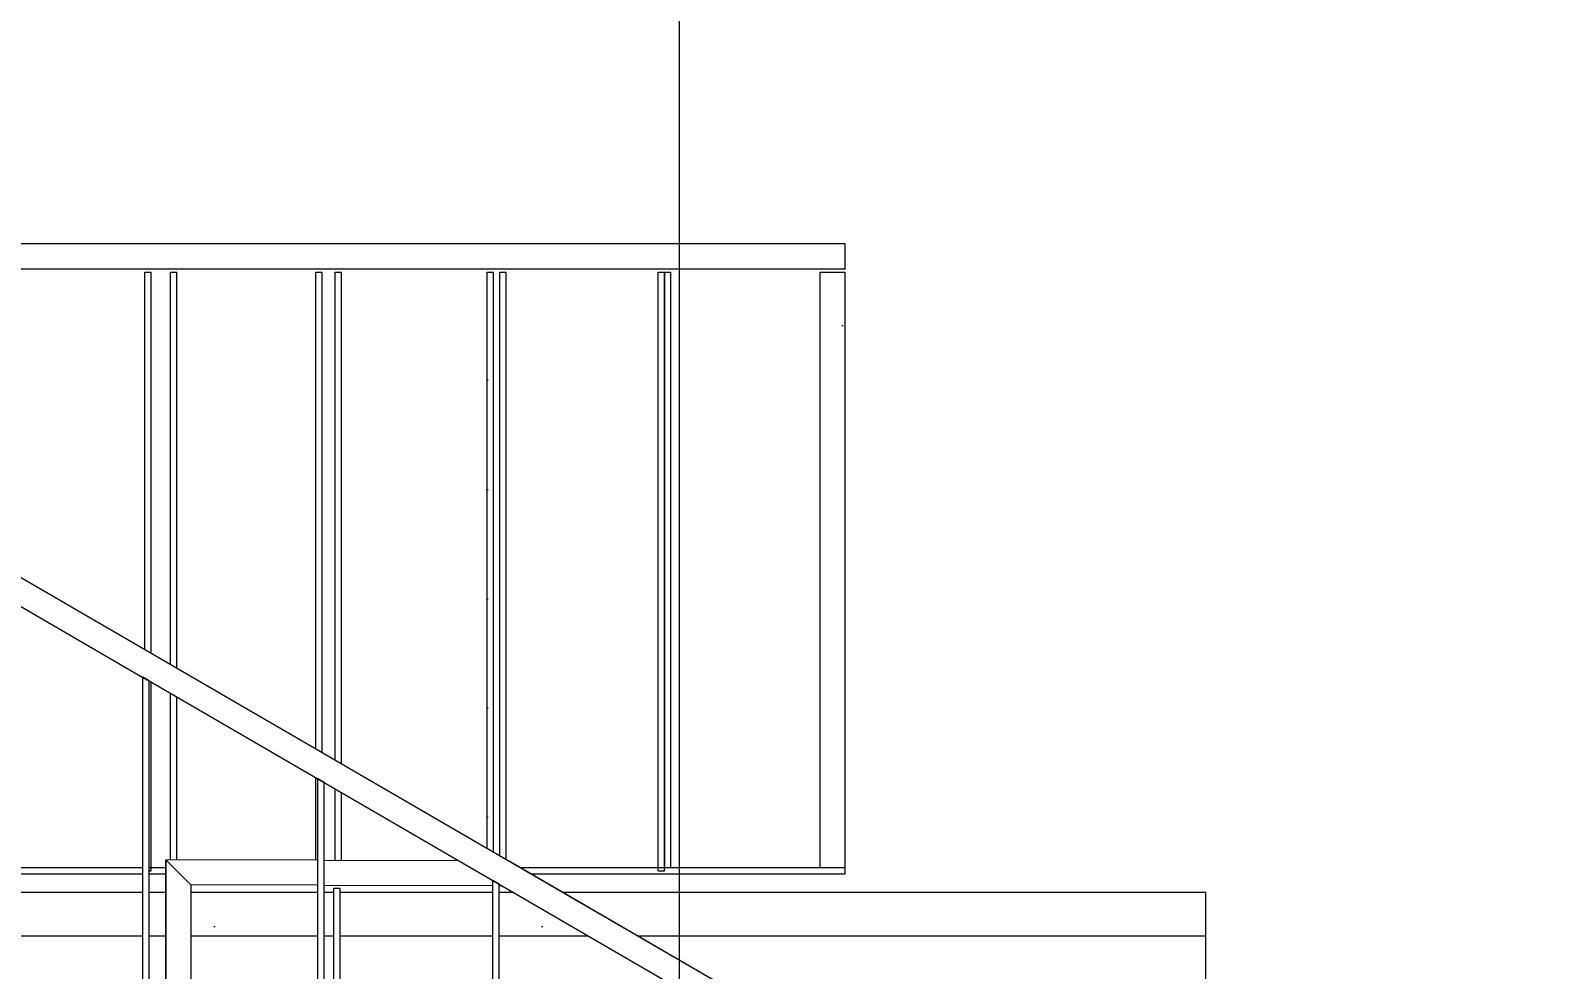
# Model space of a CAD drawing. Header units: metres. Extents: x -111189 to -108577, y -72951 to -72647.
# Drawn here: x -108743.937 to -108742.73, y -72941.561 to -72940.812 of the extents above; entities that cross this region are included whole.
import ezdxf

# ---------------------------------------------------------------- set-up
doc = ezdxf.new("R2010")
doc.units = ezdxf.units.M
doc.header["$MEASUREMENT"] = 0
for name, color, linetype in [('03 - LAJES', 7, 'Continuous'), ('04 - TECTO FALSO', 7, 'Continuous'), ('06 - ESCADAS _ GUARDAS', 7, 'Continuous'), ('06 - GUARDA_CORRIMÃO', 7, 'Continuous'), ('12 - COTAS GERAIS', 7, 'Continuous')]:
    doc.layers.add(name, color=color, linetype=linetype)
doc.styles.add('ESTILO_GERADO_7', font='')
doc.styles.get('ESTILO_GERADO_7').set_extended_font_data('Helvetica')
doc.dimstyles.new('ESTILO_GERADO__5', dxfattribs={"dimtxt": 0.15, "dimasz": 0.114, "dimexe": 0.18, "dimexo": 0.0625, "dimgap": 0, "dimtad": 1, "dimzin": 0, "dimdsep": 46, "dimtxsty": 'ESTILO_GERADO_7', "dimblk": 'ARROWHEAD_2', "dimblk1": 'ARROWHEAD_2', "dimblk2": 'ARROWHEAD_2', "dimcen": 0.09, "dimse1": 1, "dimse2": 1, "dimclrd": 7, "dimclre": 7, "dimclrt": 7, "dimadec": 0, "dimazin": 0, "dimtfac": 1, "dimtdec": 4, "dimtmove": 0, "dimatfit": 3, "dimfxl": 1, "dimtolj": 1, "dimtzin": 0, "dimarcsym": 0})
pattern_1 = [(360, (-108919.279413, -72941.96242), (0.021783658, 0.043567315), [0, -0.043567315])]

# ---------------------------------------------------------------- blocks, each defined once
blk = doc.blocks.new('Corte Elem_2100_1', base_point=(-108919.2794, -72941.9624))
at = {"layer": '06 - ESCADAS _ GUARDAS', "color": 7, "linetype": 'Continuous', "lineweight": 13}
for p, q in [((-108741.4714, -72942.6843), (-108744.4033, -72940.9824)), ((-108743.8474, -72941.3283), (-108743.982, -72941.2501)), ((-108743.8424, -72941.3312), (-108743.8474, -72941.3283)), ((-108743.7077, -72941.4093), (-108743.8424, -72941.3312)), ((-108743.7027, -72941.4122), (-108743.7077, -72941.4093)), ((-108743.5681, -72941.4903), (-108743.7027, -72941.4122)), ((-108743.5631, -72941.4932), (-108743.5681, -72941.4903)), ((-108743.4285, -72941.5714), (-108743.5631, -72941.4932))]:
    blk.add_line(p, q, dxfattribs=at)
blk = doc.blocks.new('Corte Elem_2103_1', base_point=(-108919.2794, -72941.9624))
at = {"layer": '06 - GUARDA_CORRIMÃO', "color": 7, "linetype": 'Continuous', "lineweight": 13}
for p, q in [((-108743.8091, -72941.4936), (-108743.8291, -72941.4736)), ((-108743.7077, -72941.4739), (-108743.8291, -72941.4736)), ((-108743.5958, -72941.4743), (-108743.7027, -72941.474)), ((-108743.7077, -72941.4939), (-108743.8091, -72941.4936)), ((-108743.5681, -72941.4944), (-108743.7027, -72941.494)), ((-108743.5611, -72941.4944), (-108743.5631, -72941.4944))]:
    blk.add_line(p, q, dxfattribs=at)
blk = doc.blocks.new('Corte Elem_2130_1', base_point=(-108919.2794, -72941.9624))
at = {"layer": '03 - LAJES', "linetype": 'Continuous', "lineweight": 13}
h = blk.add_hatch(dxfattribs=at)
h.set_pattern_fill('DOTS_0001', color=251, style=0, pattern_type=2)
h.set_pattern_definition(pattern_1)
h.paths.add_polyline_path([(-108743.7812, -72941.5343), (-108743.8091, -72941.5343), (-108743.8091, -72942.2744), (-108743.7812, -72942.2907), (-108743.7812, -72941.7536), (-108743.7279, -72941.7536), (-108743.7077, -72941.7653), (-108743.7077, -72941.7373), (-108743.7318, -72941.7233), (-108743.7812, -72941.7233)])
h = blk.add_hatch(dxfattribs=at)
h.set_pattern_fill('DOTS_0001', color=251, style=0, pattern_type=2)
h.set_pattern_definition(pattern_1)
h.paths.add_polyline_path([(-108743.6899, -72941.7757), (-108743.6763, -72941.7836), (-108743.6763, -72942.3515), (-108743.662, -72942.3599), (-108743.662, -72941.7919), (-108743.5947, -72941.8309), (-108743.5947, -72942.3825), (-108743.5804, -72942.3825), (-108743.5804, -72941.8392), (-108743.5681, -72941.8463), (-108743.5681, -72941.8183), (-108743.662, -72941.7639), (-108743.662, -72941.5343), (-108743.6763, -72941.5343), (-108743.6763, -72941.7556), (-108743.6899, -72941.7477)])
h = blk.add_hatch(dxfattribs=at)
h.set_pattern_fill('DOTS_0001', color=251, style=0, pattern_type=2)
h.set_pattern_definition(pattern_1)
h.paths.add_polyline_path([(-108743.4924, -72941.5343), (-108743.5176, -72941.5343), (-108743.4285, -72941.5859), (-108743.4285, -72941.5714)])
at = {"layer": '03 - LAJES', "color": 7, "linetype": 'Continuous', "lineweight": 13}
blk.add_line((-108742.9994, -72941.7973), (-108742.9994, -72941.5343), dxfattribs=at)
blk = doc.blocks.new('Corte Elem_2174_1', base_point=(-108919.2794, -72941.9624))
at = {"layer": '04 - TECTO FALSO', "linetype": 'Continuous', "lineweight": 13}
h = blk.add_hatch(dxfattribs=at)
h.set_pattern_fill('DOTS_0001', color=251, style=0, pattern_type=2)
h.set_pattern_definition(pattern_1)
h.paths.add_polyline_path([(-108743.7077, -72941.4993), (-108743.8091, -72941.4993), (-108743.8091, -72941.5343), (-108743.7812, -72941.5343), (-108743.7812, -72941.5245), (-108743.7077, -72941.5247)])
h = blk.add_hatch(dxfattribs=at)
h.set_pattern_fill('DOTS_0001', color=251, style=0, pattern_type=2)
h.set_pattern_definition(pattern_1)
h.paths.add_polyline_path([(-108743.7027, -72941.4993), (-108743.7027, -72941.5247), (-108743.6949, -72941.5247), (-108743.6949, -72941.4993)])
h = blk.add_hatch(dxfattribs=at)
h.set_pattern_fill('DOTS_0001', color=251, style=0, pattern_type=2)
h.set_pattern_definition(pattern_1)
h.paths.add_polyline_path([(-108743.6899, -72941.4993), (-108743.6899, -72941.5248), (-108743.6763, -72941.5248), (-108743.6763, -72941.5343), (-108743.662, -72941.5343), (-108743.662, -72941.5273), (-108743.6642, -72941.5248), (-108743.5681, -72941.5251), (-108743.5681, -72941.4993)])
h = blk.add_hatch(dxfattribs=at)
h.set_pattern_fill('DOTS_0001', color=251, style=0, pattern_type=2)
h.set_pattern_definition(pattern_1)
h.paths.add_polyline_path([(-108743.5631, -72941.4993), (-108743.5631, -72941.5251), (-108743.5332, -72941.5252), (-108743.5176, -72941.5343), (-108743.4924, -72941.5343), (-108743.5527, -72941.4993)])
at = {"layer": '04 - TECTO FALSO', "color": 7, "linetype": 'Continuous', "lineweight": 13}
for p, q in [((-108743.982, -72941.4993), (-108743.8474, -72941.4993)), ((-108743.8424, -72941.4993), (-108743.8292, -72941.4993)), ((-108743.8091, -72941.4993), (-108743.7077, -72941.4993)), ((-108743.7027, -72941.4993), (-108743.6949, -72941.4993)), ((-108743.6899, -72941.4993), (-108743.5681, -72941.4993)), ((-108743.5631, -72941.4993), (-108743.5527, -72941.4993)), ((-108743.5129, -72941.4993), (-108742.9994, -72941.4993)), ((-108742.9994, -72941.5343), (-108742.9994, -72941.4993)), ((-108743.982, -72941.5343), (-108743.8474, -72941.5343)), ((-108743.8424, -72941.5343), (-108743.8292, -72941.5343)), ((-108743.8091, -72941.5343), (-108743.7077, -72941.5343)), ((-108743.7027, -72941.5343), (-108743.6949, -72941.5343)), ((-108743.6899, -72941.5343), (-108743.5681, -72941.5343)), ((-108743.5631, -72941.5343), (-108743.4924, -72941.5343)), ((-108743.4526, -72941.5343), (-108742.9994, -72941.5343))]:
    blk.add_line(p, q, dxfattribs=at)
blk = doc.blocks.new('Corte Elem_2222_1', base_point=(-108919.2794, -72941.9624))
at = {"layer": '06 - ESCADAS _ GUARDAS', "color": 7, "linetype": 'Continuous', "lineweight": 13}
for p, q in [((-108743.5681, -72941.4897), (-108743.5631, -72941.4926)), ((-108743.5681, -72941.4903), (-108743.5681, -72941.4897)), ((-108743.5681, -72942.4143), (-108743.5681, -72941.4903)), ((-108743.5631, -72941.4932), (-108743.5631, -72941.4926)), ((-108743.5631, -72942.4172), (-108743.5631, -72941.4932)), ((-108743.5681, -72942.4172), (-108743.5681, -72942.4143)), ((-108743.5681, -72942.4172), (-108743.5631, -72942.4201)), ((-108743.5631, -72942.4201), (-108743.5631, -72942.4172))]:
    blk.add_line(p, q, dxfattribs=at)
blk = doc.blocks.new('Corte Elem_2223_1', base_point=(-108919.2794, -72941.9624))
at = {"layer": '06 - ESCADAS _ GUARDAS', "color": 7, "linetype": 'Continuous', "lineweight": 13}
for p, q in [((-108743.7077, -72941.4087), (-108743.7027, -72941.4116)), ((-108743.7077, -72941.4093), (-108743.7077, -72941.4087)), ((-108743.7077, -72942.3333), (-108743.7077, -72941.4093)), ((-108743.7027, -72941.4122), (-108743.7027, -72941.4116)), ((-108743.7027, -72942.3362), (-108743.7027, -72941.4122)), ((-108743.7077, -72942.3362), (-108743.7077, -72942.3333)), ((-108743.7077, -72942.3362), (-108743.7027, -72942.3391)), ((-108743.7027, -72942.3391), (-108743.7027, -72942.3362))]:
    blk.add_line(p, q, dxfattribs=at)
blk = doc.blocks.new('Corte Elem_2224_1', base_point=(-108919.2794, -72941.9624))
at = {"layer": '06 - ESCADAS _ GUARDAS', "color": 7, "linetype": 'Continuous', "lineweight": 13}
for p, q in [((-108743.8474, -72941.3276), (-108743.8424, -72941.3305)), ((-108743.8474, -72941.3283), (-108743.8474, -72941.3276)), ((-108743.8474, -72942.2522), (-108743.8474, -72941.3283)), ((-108743.8424, -72941.3312), (-108743.8424, -72941.3305)), ((-108743.8424, -72942.2551), (-108743.8424, -72941.3312)), ((-108743.8474, -72942.2551), (-108743.8474, -72942.2522)), ((-108743.8474, -72942.2551), (-108743.8424, -72942.258)), ((-108743.8424, -72942.258), (-108743.8424, -72942.2551))]:
    blk.add_line(p, q, dxfattribs=at)
blk = doc.blocks.new('Corte Elem_2279_1', base_point=(-108919.2794, -72941.9624))
at = {"layer": '06 - GUARDA_CORRIMÃO', "color": 7, "linetype": 'Continuous', "lineweight": 13}
blk.add_line((-108741.4714, -72942.6843), (-108743.5557, -72941.4744), dxfattribs=at)
blk = doc.blocks.new('Corte Elem_2280_1', base_point=(-108919.2794, -72941.9624))
at = {"layer": '06 - GUARDA_CORRIMÃO', "linetype": 'Continuous', "lineweight": 13}
h = blk.add_hatch(dxfattribs=at)
h.set_pattern_fill('DOTS_0001', color=251, style=0, pattern_type=2)
h.set_pattern_definition(pattern_1)
h.paths.add_polyline_path([(-108743.8292, -72941.733), (-108743.8291, -72941.7227), (-108743.8291, -72941.6924), (-108743.8292, -72941.7027)])
h = blk.add_hatch(dxfattribs=at)
h.set_pattern_fill('DOTS_0001', color=251, style=0, pattern_type=2)
h.set_pattern_definition(pattern_1)
h.paths.add_polyline_path([(-108743.8091, -72941.6925), (-108743.8291, -72941.6924), (-108743.8291, -72941.7227), (-108743.8091, -72941.7227)])
h = blk.add_hatch(dxfattribs=at)
h.set_pattern_fill('DOTS_0001', color=251, style=0, pattern_type=2)
h.set_pattern_definition(pattern_1)
h.paths.add_polyline_path([(-108743.8291, -72942.3318), (-108743.8292, -72942.3318), (-108743.8292, -72942.5061), (-108743.8291, -72942.5061), (-108743.8291, -72942.4261), (-108743.8291, -72942.4236)])
h = blk.add_hatch(dxfattribs=at)
h.set_pattern_fill('DOTS_0001', color=251, style=0, pattern_type=2)
h.set_pattern_definition(pattern_1)
h.paths.add_polyline_path([(-108743.8091, -72942.3538), (-108743.8291, -72942.3318), (-108743.8291, -72942.5061), (-108743.8091, -72942.5061)])
at = {"layer": '06 - GUARDA_CORRIMÃO', "color": 7, "linetype": 'Continuous', "lineweight": 13}
for p, q in [((-108743.8292, -72941.4736), (-108743.8292, -72942.2628)), ((-108743.8291, -72941.4736), (-108743.8291, -72942.2628)), ((-108743.8091, -72941.4936), (-108743.8091, -72942.2744)), ((-108743.8292, -72942.2686), (-108743.8292, -72942.4236)), ((-108743.8291, -72942.2686), (-108743.8291, -72942.5061)), ((-108743.8091, -72942.2802), (-108743.8091, -72942.4211)), ((-108743.8292, -72942.4261), (-108743.8292, -72942.5061)), ((-108743.8091, -72942.4211), (-108743.8091, -72942.4261)), ((-108743.8091, -72942.4261), (-108743.8091, -72942.5061))]:
    blk.add_line(p, q, dxfattribs=at)
blk = doc.blocks.new('Corte Elem_2303_1', base_point=(-108919.2794, -72941.9624))
at = {"layer": '06 - GUARDA_CORRIMÃO', "linetype": 'Continuous', "lineweight": 13}
h = blk.add_hatch(dxfattribs=at)
h.set_pattern_fill('DOTS_0001', color=251, style=0, pattern_type=2)
h.set_pattern_definition(pattern_1)
h.paths.add_polyline_path([(-108743.6949, -72941.735), (-108743.6949, -72941.763), (-108743.6949, -72941.7581), (-108743.6949, -72941.7301)])
h = blk.add_hatch(dxfattribs=at)
h.set_pattern_fill('DOTS_0001', color=251, style=0, pattern_type=2)
h.set_pattern_definition(pattern_1)
h.paths.add_polyline_path([(-108743.6949, -72941.7581), (-108743.6899, -72941.7611), (-108743.6899, -72941.733), (-108743.6949, -72941.7301)])
h = blk.add_hatch(dxfattribs=at)
h.set_pattern_fill('DOTS_0001', color=251, style=0, pattern_type=2)
h.set_pattern_definition(pattern_1)
h.paths.add_polyline_path([(-108743.6949, -72941.776), (-108743.6949, -72942.3407), (-108743.6949, -72942.3407), (-108743.6949, -72941.8148)])
h = blk.add_hatch(dxfattribs=at)
h.set_pattern_fill('DOTS_0001', color=251, style=0, pattern_type=2)
h.set_pattern_definition(pattern_1)
h.paths.add_polyline_path([(-108743.6949, -72942.4215), (-108743.6949, -72942.4215), (-108743.6949, -72942.3465), (-108743.6949, -72942.3465)])
at = {"layer": '06 - GUARDA_CORRIMÃO', "color": 7, "linetype": 'Continuous', "lineweight": 13}
for p, q in [((-108743.6899, -72941.4965), (-108743.6949, -72941.4965)), ((-108743.6949, -72942.3407), (-108743.6949, -72941.4965)), ((-108743.6949, -72942.3407), (-108743.6949, -72941.4965)), ((-108743.6899, -72942.3436), (-108743.6899, -72941.4965)), ((-108743.6949, -72942.424), (-108743.6949, -72942.3465)), ((-108743.6949, -72942.4215), (-108743.6949, -72942.3465)), ((-108743.6899, -72942.4215), (-108743.6899, -72942.3494)), ((-108743.6899, -72942.424), (-108743.6949, -72942.424)), ((-108743.6899, -72942.424), (-108743.6899, -72942.4215))]:
    blk.add_line(p, q, dxfattribs=at)
blk = doc.blocks.new('Corte Elem_2308_1', base_point=(-108919.2794, -72941.9624))
at = {"layer": '06 - ESCADAS _ GUARDAS', "linetype": 'Continuous', "lineweight": 13}
h = blk.add_hatch(dxfattribs=at)
h.set_pattern_fill('DOTS_0001', color=251, style=0, pattern_type=2)
h.set_pattern_definition(pattern_1)
h.paths.add_polyline_path([(-108744.3894, -72940.9824), (-108744.3701, -72941.0017), (-108744.3689, -72941.0024), (-108744.2627, -72941.0024), (-108744.2627, -72940.9824)])
at = {"layer": '06 - ESCADAS _ GUARDAS', "color": 7, "linetype": 'Continuous', "lineweight": 13}
for p, q in [((-108744.3701, -72941.0017), (-108744.3894, -72940.9824)), ((-108743.2871, -72940.9824), (-108744.3894, -72940.9824)), ((-108743.2871, -72941.0024), (-108743.2871, -72940.9824)), ((-108743.2871, -72941.0024), (-108744.3689, -72941.0024))]:
    blk.add_line(p, q, dxfattribs=at)
blk = doc.blocks.new('Corte Elem_2309_1', base_point=(-108919.2794, -72941.9624))
at = {"layer": '06 - ESCADAS _ GUARDAS', "linetype": 'Continuous', "lineweight": 13}
h = blk.add_hatch(dxfattribs=at)
h.set_pattern_fill('DOTS_0001', color=251, style=0, pattern_type=2)
h.set_pattern_definition(pattern_1)
h.paths.add_polyline_path([(-108744.3794, -72941.4799), (-108744.3794, -72941.4849), (-108744.2662, -72941.4849), (-108744.2662, -72941.4799)])
h = blk.add_hatch(dxfattribs=at)
h.set_pattern_fill('DOTS_0001', color=251, style=0, pattern_type=2)
h.set_pattern_definition(pattern_1)
h.paths.add_polyline_path([(-108744.2553, -72941.4824), (-108744.2503, -72941.4824), (-108744.2503, -72941.4799), (-108744.2553, -72941.4799)])
h = blk.add_hatch(dxfattribs=at)
h.set_pattern_fill('DOTS_0001', color=251, style=0, pattern_type=2)
h.set_pattern_definition(pattern_1)
h.paths.add_polyline_path([(-108744.1188, -72941.4799), (-108744.1188, -72941.4824), (-108744.1138, -72941.4824), (-108744.1138, -72941.4799)])
h = blk.add_hatch(dxfattribs=at)
h.set_pattern_fill('DOTS_0001', color=251, style=0, pattern_type=2)
h.set_pattern_definition(pattern_1)
h.paths.add_polyline_path([(-108743.4311, -72941.4799), (-108743.4361, -72941.4799), (-108743.4361, -72941.4824), (-108743.4311, -72941.4824)])
at = {"layer": '06 - ESCADAS _ GUARDAS', "color": 7, "linetype": 'Continuous', "lineweight": 13}
for p, q in [((-108744.3694, -72941.4799), (-108744.3794, -72941.4799)), ((-108744.3694, -72941.4849), (-108744.3794, -72941.4849)), ((-108744.2662, -72941.4799), (-108744.3694, -72941.4799)), ((-108744.2662, -72941.4849), (-108744.3694, -72941.4849)), ((-108744.2553, -72941.4799), (-108744.2612, -72941.4799)), ((-108744.1266, -72941.4849), (-108744.2612, -72941.4849)), ((-108744.2503, -72941.4799), (-108744.2553, -72941.4799)), ((-108744.1266, -72941.4799), (-108744.2503, -72941.4799)), ((-108744.1188, -72941.4799), (-108744.1216, -72941.4799)), ((-108743.987, -72941.4849), (-108744.1216, -72941.4849)), ((-108744.1138, -72941.4799), (-108744.1188, -72941.4799)), ((-108743.987, -72941.4799), (-108744.1138, -72941.4799)), ((-108743.9773, -72941.4799), (-108743.982, -72941.4799)), ((-108743.8474, -72941.4849), (-108743.982, -72941.4849)), ((-108743.8474, -72941.4799), (-108743.9773, -72941.4799)), ((-108743.8407, -72941.4799), (-108743.8424, -72941.4799)), ((-108743.8292, -72941.4849), (-108743.8424, -72941.4849)), ((-108743.8292, -72941.4799), (-108743.8407, -72941.4799)), ((-108743.4361, -72941.4799), (-108743.5462, -72941.4799)), ((-108743.2871, -72941.4849), (-108743.5376, -72941.4849)), ((-108743.4311, -72941.4799), (-108743.4361, -72941.4799)), ((-108743.2871, -72941.4799), (-108743.4311, -72941.4799)), ((-108743.2871, -72941.4849), (-108743.2871, -72941.4799))]:
    blk.add_line(p, q, dxfattribs=at)
blk = doc.blocks.new('Corte Elem_2311_1', base_point=(-108919.2794, -72941.9624))
at = {"layer": '06 - ESCADAS _ GUARDAS', "linetype": 'Continuous', "lineweight": 13}
h = blk.add_hatch(dxfattribs=at)
h.set_pattern_fill('DOTS_0001', color=251, style=0, pattern_type=2)
h.set_pattern_definition(pattern_1)
h.paths.add_polyline_path([(-108743.5624, -72941.0049), (-108743.5624, -72941.4705), (-108743.5574, -72941.4734), (-108743.5574, -72941.0049)])
blk = doc.blocks.new('Corte Elem_2313_1', base_point=(-108919.2794, -72941.9624))
at = {"layer": '06 - ESCADAS _ GUARDAS', "linetype": 'Continuous', "lineweight": 13}
h = blk.add_hatch(dxfattribs=at)
h.set_pattern_fill('DOTS_0001', color=251, style=0, pattern_type=2)
h.set_pattern_definition(pattern_1)
h.paths.add_polyline_path([(-108743.8252, -72941.0049), (-108743.8252, -72941.318), (-108743.8202, -72941.3209), (-108743.8202, -72941.0049)])
h = blk.add_hatch(dxfattribs=at)
h.set_pattern_fill('DOTS_0001', color=251, style=0, pattern_type=2)
h.set_pattern_definition(pattern_1)
h.paths.add_polyline_path([(-108743.8202, -72941.344), (-108743.8252, -72941.3411), (-108743.8252, -72941.4736), (-108743.8202, -72941.4736)])
at = {"layer": '06 - ESCADAS _ GUARDAS', "color": 7, "linetype": 'Continuous', "lineweight": 13}
for p, q in [((-108743.8252, -72941.0049), (-108743.8202, -72941.0049)), ((-108743.8252, -72941.318), (-108743.8252, -72941.0049)), ((-108743.8202, -72941.3209), (-108743.8202, -72941.0049)), ((-108743.8252, -72941.4736), (-108743.8252, -72941.3411)), ((-108743.8202, -72941.4736), (-108743.8202, -72941.344))]:
    blk.add_line(p, q, dxfattribs=at)
blk = doc.blocks.new('Corte Elem_2314_1', base_point=(-108919.2794, -72941.9624))
at = {"layer": '06 - ESCADAS _ GUARDAS', "linetype": 'Continuous', "lineweight": 13}
h = blk.add_hatch(dxfattribs=at)
h.set_pattern_fill('DOTS_0001', color=251, style=0, pattern_type=2)
h.set_pattern_definition(pattern_1)
h.paths.add_polyline_path([(-108743.6888, -72941.0049), (-108743.6938, -72941.0049), (-108743.6938, -72941.3943), (-108743.6888, -72941.3972)])
h = blk.add_hatch(dxfattribs=at)
h.set_pattern_fill('DOTS_0001', color=251, style=0, pattern_type=2)
h.set_pattern_definition(pattern_1)
h.paths.add_polyline_path([(-108743.6938, -72941.4174), (-108743.6938, -72941.474), (-108743.6888, -72941.474), (-108743.6888, -72941.4203)])
at = {"layer": '06 - ESCADAS _ GUARDAS', "color": 7, "linetype": 'Continuous', "lineweight": 13}
for p, q in [((-108743.6938, -72941.0049), (-108743.6888, -72941.0049)), ((-108743.6938, -72941.3943), (-108743.6938, -72941.0049)), ((-108743.6888, -72941.3972), (-108743.6888, -72941.0049)), ((-108743.6938, -72941.474), (-108743.6938, -72941.4174)), ((-108743.6888, -72941.474), (-108743.6888, -72941.4203))]:
    blk.add_line(p, q, dxfattribs=at)
blk = doc.blocks.new('Corte Elem_2315_1', base_point=(-108919.2794, -72941.9624))
at = {"layer": '06 - ESCADAS _ GUARDAS', "color": 7, "linetype": 'Continuous', "lineweight": 13}
for p, q in [((-108743.5624, -72941.0049), (-108743.5574, -72941.0049)), ((-108743.5624, -72941.4705), (-108743.5624, -72941.0049)), ((-108743.5574, -72941.4734), (-108743.5574, -72941.0049))]:
    blk.add_line(p, q, dxfattribs=at)
blk = doc.blocks.new('Corte Elem_2316_1', base_point=(-108919.2794, -72941.9624))
at = {"layer": '06 - ESCADAS _ GUARDAS', "linetype": 'Continuous', "lineweight": 13}
h = blk.add_hatch(dxfattribs=at)
h.set_pattern_fill('DOTS_0001', color=251, style=0, pattern_type=2)
h.set_pattern_definition(pattern_1)
h.paths.add_polyline_path([(-108743.431, -72941.0049), (-108743.431, -72941.4799), (-108743.426, -72941.4799), (-108743.426, -72941.0049)])
at = {"layer": '06 - ESCADAS _ GUARDAS', "color": 7, "linetype": 'Continuous', "lineweight": 13}
for p, q in [((-108743.431, -72941.0049), (-108743.426, -72941.0049)), ((-108743.431, -72941.4799), (-108743.431, -72941.0049)), ((-108743.426, -72941.4799), (-108743.426, -72941.0049))]:
    blk.add_line(p, q, dxfattribs=at)
blk = doc.blocks.new('Corte Elem_2317_1', base_point=(-108919.2794, -72941.9624))
at = {"layer": '06 - ESCADAS _ GUARDAS', "linetype": 'Continuous', "lineweight": 13}
h = blk.add_hatch(dxfattribs=at)
h.set_pattern_fill('DOTS_0001', color=251, style=0, pattern_type=2)
h.set_pattern_definition(pattern_1)
h.paths.add_polyline_path([(-108743.5726, -72941.4646), (-108743.5676, -72941.4675), (-108743.5676, -72941.055), (-108743.5726, -72941.0595)])
blk = doc.blocks.new('Corte Elem_2319_1', base_point=(-108919.2794, -72941.9624))
at = {"layer": '06 - ESCADAS _ GUARDAS', "color": 7, "linetype": 'Continuous', "lineweight": 13}
for p, q in [((-108743.4361, -72941.0049), (-108743.4311, -72941.0049)), ((-108743.4361, -72941.4799), (-108743.4361, -72941.0049)), ((-108743.4311, -72941.4799), (-108743.4311, -72941.0049)), ((-108743.4361, -72941.4824), (-108743.4361, -72941.4799)), ((-108743.4361, -72941.4824), (-108743.4311, -72941.4824)), ((-108743.4311, -72941.4824), (-108743.4311, -72941.4799))]:
    blk.add_line(p, q, dxfattribs=at)
blk = doc.blocks.new('Corte Elem_2320_1', base_point=(-108919.2794, -72941.9624))
at = {"layer": '06 - ESCADAS _ GUARDAS', "color": 7, "linetype": 'Continuous', "lineweight": 13}
for p, q in [((-108743.5726, -72941.0049), (-108743.5676, -72941.0049)), ((-108743.5726, -72941.4646), (-108743.5726, -72941.0049)), ((-108743.5676, -72941.4675), (-108743.5676, -72941.0049))]:
    blk.add_line(p, q, dxfattribs=at)
blk = doc.blocks.new('Corte Elem_2321_1', base_point=(-108919.2794, -72941.9624))
at = {"layer": '06 - ESCADAS _ GUARDAS', "color": 7, "linetype": 'Continuous', "lineweight": 13}
for p, q in [((-108743.7092, -72941.0049), (-108743.7042, -72941.0049)), ((-108743.7092, -72941.3853), (-108743.7092, -72941.0049)), ((-108743.7042, -72941.3882), (-108743.7042, -72941.0049)), ((-108743.7092, -72941.4739), (-108743.7092, -72941.4085))]:
    blk.add_line(p, q, dxfattribs=at)
blk = doc.blocks.new('Corte Elem_2322_1', base_point=(-108919.2794, -72941.9624))
at = {"layer": '06 - ESCADAS _ GUARDAS', "color": 7, "linetype": 'Continuous', "lineweight": 13}
for p, q in [((-108743.8457, -72941.0049), (-108743.8407, -72941.0049)), ((-108743.8457, -72941.3061), (-108743.8457, -72941.0049)), ((-108743.8407, -72941.309), (-108743.8407, -72941.0049)), ((-108743.8407, -72941.4799), (-108743.8407, -72941.3321)), ((-108743.8424, -72941.4824), (-108743.8407, -72941.4824)), ((-108743.8407, -72941.4824), (-108743.8407, -72941.4799))]:
    blk.add_line(p, q, dxfattribs=at)
blk = doc.blocks.new('Corte Elem_2326_1', base_point=(-108919.2794, -72941.9624))
at = {"layer": '06 - ESCADAS _ GUARDAS', "linetype": 'Continuous', "lineweight": 13}
h = blk.add_hatch(dxfattribs=at)
h.set_pattern_fill('DOTS_0001', color=251, style=0, pattern_type=2)
h.set_pattern_definition(pattern_1)
h.paths.add_polyline_path([(-108743.2871, -72941.0049), (-108743.3048, -72941.0049), (-108743.2871, -72941.0245)])
h = blk.add_hatch(dxfattribs=at)
h.set_pattern_fill('DOTS_0001', color=251, style=0, pattern_type=2)
h.set_pattern_definition(pattern_1)
h.paths.add_polyline_path([(-108743.2871, -72941.0468), (-108743.3071, -72941.0468), (-108743.3071, -72941.0771), (-108743.2871, -72941.0771)])
blk = doc.blocks.new('Corte Elem_2327_1', base_point=(-108919.2794, -72941.9624))
at = {"layer": '06 - ESCADAS _ GUARDAS', "color": 7, "linetype": 'Continuous', "lineweight": 13}
for p, q in [((-108743.3071, -72941.0049), (-108743.2871, -72941.0049)), ((-108743.3071, -72941.4799), (-108743.3071, -72941.0049)), ((-108743.2871, -72941.4799), (-108743.2871, -72941.0049))]:
    blk.add_line(p, q, dxfattribs=at)
blk = doc.blocks.new('*D3129', base_point=(-108919.2794, -72941.9624))
at = {"layer": '12 - COTAS GERAIS', "color": 7, "linetype": 'Continuous', "lineweight": 5, "transparency": 16777216}
for p, q in [((-108743.4192, -72934.2103), (-108743.4192, -72934.137)), ((-108743.3442, -72934.2536), (-108743.4942, -72934.167)), ((-108743.3067, -72934.2103), (-108743.5317, -72934.2103)), ((-108743.4192, -72941.9824), (-108743.4192, -72934.2103)), ((-108743.4942, -72941.9391), (-108743.3442, -72942.0257)), ((-108743.3067, -72941.9824), (-108743.5317, -72941.9824)), ((-108743.4192, -72942.0558), (-108743.4192, -72941.9824))]:
    blk.add_line(p, q, dxfattribs=at)
at = {"layer": '12 - COTAS GERAIS', "color": 7, "lineweight": 5, "transparency": 16777216, "insert": (-108743.4492, -72938.3025), "char_height": 0.15, "attachment_point": 7, "rotation": 90, "style": 'ESTILO_GERADO_7'}
blk.add_mtext('\\A1;{\\pql;\\fHelvetica|b0|i0|c0|p0;\\W1.000000;7,77}', dxfattribs=at)
blk = doc.blocks.new('ARROWHEAD_2')
at = {"color": 0, "linetype": 'Continuous', "lineweight": 0}
for p, q in [((-0.378, -0.655), (0.378, 0.655)), ((0, 0), (-1, 0))]:
    blk.add_line(p, q, dxfattribs=at)

msp = doc.modelspace()

# ---------------------------------------------------------------- block references
at = {"layer": '03 - LAJES', "lineweight": 0}
msp.add_blockref('Corte Elem_2130_1', (-108919.2794, -72941.9624), dxfattribs=at)
at = {"layer": '04 - TECTO FALSO', "lineweight": 0}
msp.add_blockref('Corte Elem_2174_1', (-108919.2794, -72941.9624), dxfattribs=at)
at = {"layer": '06 - ESCADAS _ GUARDAS', "lineweight": 0}
for name in ['Corte Elem_2100_1', 'Corte Elem_2308_1', 'Corte Elem_2322_1', 'Corte Elem_2313_1', 'Corte Elem_2321_1', 'Corte Elem_2314_1', 'Corte Elem_2320_1', 'Corte Elem_2311_1', 'Corte Elem_2315_1', 'Corte Elem_2319_1', 'Corte Elem_2316_1', 'Corte Elem_2326_1', 'Corte Elem_2327_1', 'Corte Elem_2317_1', 'Corte Elem_2224_1', 'Corte Elem_2223_1', 'Corte Elem_2309_1', 'Corte Elem_2222_1']:
    msp.add_blockref(name, (-108919.2794, -72941.9624), dxfattribs=at)
at = {"layer": '06 - GUARDA_CORRIMÃO', "lineweight": 0}
for name in ['Corte Elem_2280_1', 'Corte Elem_2103_1', 'Corte Elem_2279_1', 'Corte Elem_2303_1']:
    msp.add_blockref(name, (-108919.2794, -72941.9624), dxfattribs=at)

# ---------------------------------------------------------------- dimensions: what is measured, and where the dimension line sits
at = {"layer": '12 - COTAS GERAIS', "color": 7, "linetype": 'Continuous', "lineweight": 5}
dim = msp.add_linear_dim(base=(-108743.4192, -72934.2103), p1=(-108749.5944, -72941.9824), p2=(-108744.7283, -72934.2103), angle=90, dimstyle='ESTILO_GERADO__5', dxfattribs=at)
dim.commit()
dim.dimension.update_dxf_attribs({"geometry": '*D3129', "text_midpoint": (-108743.5242, -72938.1083), "dimtype": 160, "text_rotation": 90})

doc.saveas('drawing.dxf')
